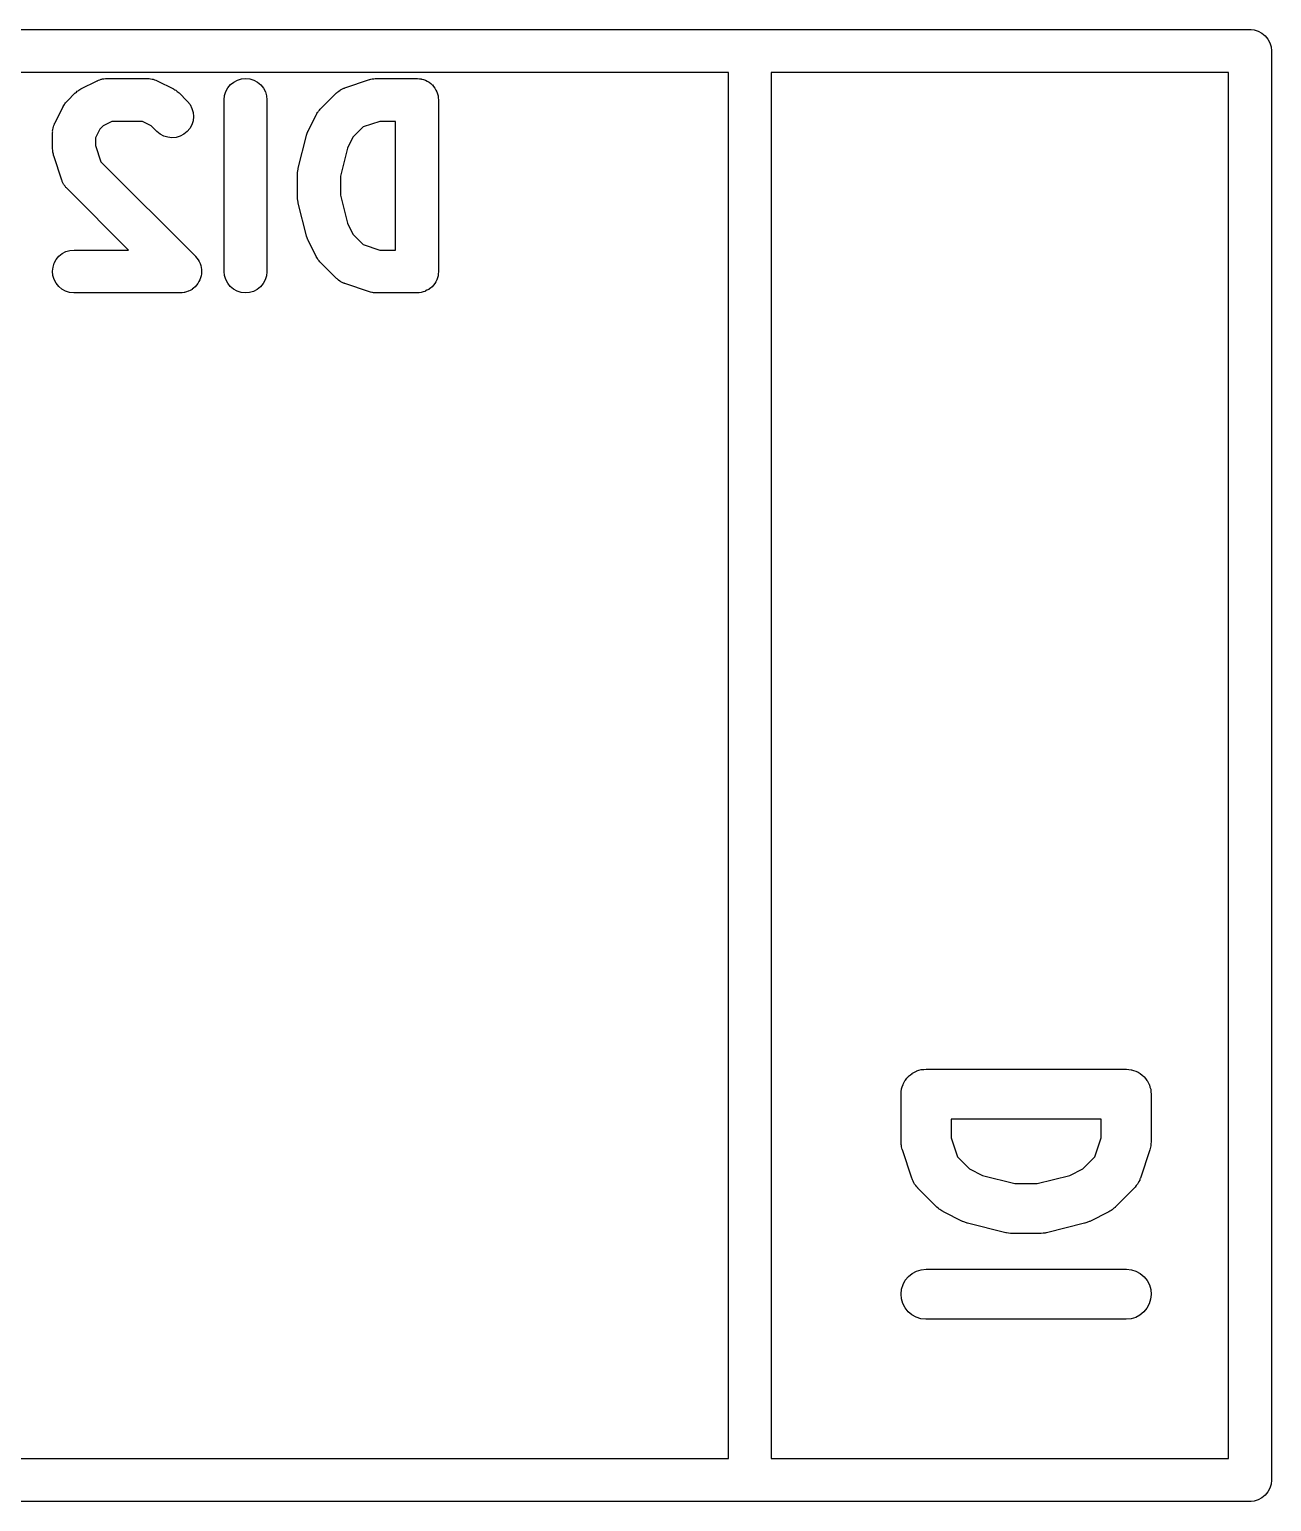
# Model space of a CAD drawing. Extents: x 10 to 156, y -120 to 0.
# Drawn here: x 85.23 to 89.58, y -5.58 to -0.42 of the extents above; entities that cross this region are included whole.
import ezdxf

# ---------------------------------------------------------------- set-up
doc = ezdxf.new("R2010")
doc.units = 0
doc.header["$MEASUREMENT"] = 0
doc.layers.add('BLACK', color=7, linetype='CONTINUOUS')

msp = doc.modelspace()

# ---------------------------------------------------------------- linework, layer by layer
at = {"layer": 'BLACK', "linetype": 'CONTINUOUS'}
for p, q in [((73.5037, -0.425), (87.7463, -0.425)), ((87.7463, -0.425), (87.75, -0.424638)), ((87.75, -0.424638), (87.7537, -0.425)), ((87.7537, -0.425), (89.4963, -0.425)), ((89.4963, -0.425), (89.5, -0.424638)), ((89.5, -0.424638), (89.5037, -0.425)), ((89.5037, -0.425), (89.5147, -0.426086)), ((89.5147, -0.426086), (89.5288, -0.430375)), ((89.5288, -0.430375), (89.5419, -0.437339)), ((89.5419, -0.437339), (89.5533, -0.446711)), ((89.5533, -0.446711), (89.5627, -0.458131)), ((89.5627, -0.458131), (89.5696, -0.47116)), ((89.5696, -0.47116), (89.5739, -0.485298)), ((89.5739, -0.485298), (89.5754, -0.5)), ((89.5754, -0.5), (89.575, -0.503676)), ((89.575, -0.503676), (89.575, -5.49632)), ((87.675, -0.575), (73.575, -0.575)), ((85.4093, -0.632918), (85.4665, -0.604346)), ((85.4665, -0.604346), (85.4674, -0.603884)), ((85.4674, -0.603884), (85.4695, -0.603122)), ((85.4695, -0.603122), (85.4714, -0.602087)), ((85.4714, -0.602087), (85.4763, -0.600604)), ((85.4763, -0.600604), (85.4811, -0.598839)), ((85.4811, -0.598839), (85.4833, -0.598496)), ((85.4833, -0.598496), (85.4854, -0.597856)), ((85.4854, -0.597856), (85.4905, -0.597355)), ((85.4905, -0.597355), (85.4956, -0.596557)), ((85.4956, -0.596557), (85.4978, -0.596643)), ((85.4978, -0.596643), (85.5, -0.596428)), ((85.5, -0.596428), (85.6429, -0.596428)), ((85.6429, -0.596428), (85.6439, -0.596435)), ((85.6439, -0.596435), (85.6461, -0.596681)), ((85.6461, -0.596681), (85.6483, -0.596626)), ((85.6483, -0.596626), (85.6534, -0.597496)), ((85.6534, -0.597496), (85.6585, -0.598067)), ((85.6585, -0.598067), (85.6605, -0.598733)), ((85.6605, -0.598733), (85.6627, -0.599108)), ((85.6627, -0.599108), (85.6675, -0.600946)), ((85.6675, -0.600946), (85.6724, -0.602493)), ((85.6724, -0.602493), (85.6743, -0.603556)), ((85.6743, -0.603556), (85.6764, -0.604346)), ((85.6764, -0.604346), (85.7335, -0.632918)), ((85.9238, -0.629055), (85.9332, -0.617843)), ((85.9332, -0.617843), (85.9446, -0.608671)), ((85.9446, -0.608671), (85.9576, -0.601889)), ((85.9576, -0.601889), (85.9717, -0.597756)), ((85.9717, -0.597756), (85.9862, -0.59643)), ((85.9862, -0.59643), (86.0008, -0.59796)), ((86.0008, -0.59796), (86.0148, -0.602288)), ((86.0148, -0.602288), (86.0277, -0.60925)), ((86.0277, -0.60925), (86.0389, -0.61858)), ((86.3334, -0.628849), (86.4191, -0.600277)), ((86.4191, -0.600277), (86.4201, -0.599952)), ((86.4201, -0.599952), (86.4243, -0.599074)), ((86.4243, -0.599074), (86.4283, -0.597856)), ((86.4283, -0.597856), (86.4314, -0.597551)), ((86.4314, -0.597551), (86.4345, -0.596901)), ((86.4345, -0.596901), (86.4387, -0.596839)), ((86.4387, -0.596839), (86.4429, -0.596428)), ((86.4429, -0.596428), (86.5857, -0.596428)), ((86.5857, -0.596428), (86.5862, -0.596431)), ((86.5862, -0.596431), (86.5862, -0.59643)), ((86.5862, -0.59643), (86.5863, -0.596432)), ((86.5863, -0.596432), (86.5868, -0.596435)), ((86.5868, -0.596435), (86.5938, -0.597226)), ((86.5938, -0.597226), (86.6008, -0.59796)), ((86.6008, -0.59796), (86.601, -0.598038)), ((86.601, -0.598038), (86.6013, -0.598067)), ((86.6013, -0.598067), (86.608, -0.600191)), ((86.608, -0.600191), (86.6148, -0.602288)), ((86.6148, -0.602288), (86.615, -0.602414)), ((86.615, -0.602414), (86.6153, -0.602493)), ((86.6153, -0.602493), (86.6215, -0.605906)), ((86.6215, -0.605906), (86.6277, -0.60925)), ((86.6277, -0.60925), (86.6279, -0.609415)), ((86.6279, -0.609415), (86.6281, -0.609544)), ((86.6281, -0.609544), (86.6335, -0.614094)), ((86.6335, -0.614094), (86.6389, -0.61858)), ((87.675, -5.425), (87.675, -0.575)), ((87.825, -0.575), (87.825, -5.425)), ((89.425, -0.575), (87.825, -0.575)), ((89.425, -5.425), (89.425, -0.575)), ((85.3613, -0.675537), (85.3898, -0.646966)), ((85.3898, -0.646966), (85.3906, -0.646231)), ((85.3906, -0.646231), (85.3939, -0.643603)), ((85.3939, -0.643603), (85.3969, -0.640711)), ((85.3969, -0.640711), (85.3996, -0.639048)), ((85.3996, -0.639048), (85.402, -0.637099)), ((85.402, -0.637099), (85.4057, -0.63516)), ((85.4057, -0.63516), (85.4093, -0.632918)), ((85.7335, -0.632918), (85.7345, -0.633393)), ((85.7345, -0.633393), (85.738, -0.635684)), ((85.738, -0.635684), (85.7417, -0.637676)), ((85.7417, -0.637676), (85.7441, -0.639661)), ((85.7441, -0.639661), (85.7468, -0.641358)), ((85.7468, -0.641358), (85.7498, -0.644291)), ((85.7498, -0.644291), (85.753, -0.646967)), ((85.753, -0.646967), (85.7816, -0.675538)), ((85.9107, -0.670381), (85.9124, -0.655835)), ((85.9124, -0.655835), (85.9168, -0.641882)), ((85.9168, -0.641882), (85.9238, -0.629055)), ((86.0389, -0.61858), (86.0482, -0.629924)), ((86.0482, -0.629924), (86.0551, -0.642848)), ((86.0551, -0.642848), (86.0593, -0.65686)), ((86.0593, -0.65686), (86.0607, -0.671428)), ((86.247, -0.704109), (86.3041, -0.646967)), ((86.3041, -0.646967), (86.3049, -0.646232)), ((86.3049, -0.646232), (86.3066, -0.644854)), ((86.3066, -0.644854), (86.3081, -0.643255)), ((86.3081, -0.643255), (86.3123, -0.640294)), ((86.3123, -0.640294), (86.3163, -0.6371)), ((86.3163, -0.6371), (86.3182, -0.636087)), ((86.3182, -0.636087), (86.3201, -0.63481)), ((86.3201, -0.63481), (86.3247, -0.63272)), ((86.3247, -0.63272), (86.3293, -0.630363)), ((86.3293, -0.630363), (86.3314, -0.629746)), ((86.3314, -0.629746), (86.3334, -0.628849)), ((86.6389, -0.61858), (86.6391, -0.618786)), ((86.6391, -0.618786), (86.6393, -0.618953)), ((86.6393, -0.618953), (86.6437, -0.624416)), ((86.6437, -0.624416), (86.6482, -0.629924)), ((86.6482, -0.629924), (86.6483, -0.630157)), ((86.6483, -0.630157), (86.6485, -0.630361)), ((86.6485, -0.630361), (86.6517, -0.636608)), ((86.6517, -0.636608), (86.6551, -0.642848)), ((86.6551, -0.642848), (86.6551, -0.6431)), ((86.6551, -0.6431), (86.6553, -0.643333)), ((86.6553, -0.643333), (86.6572, -0.650113)), ((86.6572, -0.650113), (86.6593, -0.65686)), ((86.6593, -0.65686), (86.6593, -0.657121)), ((86.6593, -0.657121), (86.6594, -0.657374)), ((86.6594, -0.657374), (86.66, -0.664398)), ((86.66, -0.664398), (86.6607, -0.671428)), ((85.3186, -0.752173), (85.3472, -0.69503)), ((85.3472, -0.69503), (85.3477, -0.694097)), ((85.3477, -0.694097), (85.35, -0.690562)), ((85.35, -0.690562), (85.352, -0.686848)), ((85.352, -0.686848), (85.3539, -0.684434)), ((85.3539, -0.684434), (85.3556, -0.681816)), ((85.3556, -0.681816), (85.3586, -0.678794)), ((85.3586, -0.678794), (85.3613, -0.675537)), ((85.7816, -0.675538), (85.7823, -0.676283)), ((85.7823, -0.676283), (85.7915, -0.687723)), ((85.7915, -0.687723), (85.7982, -0.700718)), ((85.7982, -0.700718), (85.8023, -0.714774)), ((85.8023, -0.714774), (85.8036, -0.729356)), ((85.9107, -0.671428), (85.9107, -0.670381)), ((85.9107, -1.27143), (85.9107, -0.671428)), ((86.0607, -0.671428), (86.0607, -1.27143)), ((86.2334, -0.722667), (86.2357, -0.719134)), ((86.2357, -0.719134), (86.2377, -0.71542)), ((86.2377, -0.71542), (86.2397, -0.713004)), ((86.2397, -0.713004), (86.2414, -0.710387)), ((86.2414, -0.710387), (86.2443, -0.707367)), ((86.2443, -0.707367), (86.247, -0.704109)), ((86.6607, -0.671428), (86.6607, -1.27143)), ((85.3118, -0.775211), (85.3124, -0.770121)), ((85.3124, -0.770121), (85.313, -0.768021)), ((85.313, -0.768021), (85.3134, -0.765842)), ((85.3134, -0.765842), (85.3152, -0.761049)), ((85.3152, -0.761049), (85.3168, -0.756168)), ((85.3168, -0.756168), (85.3178, -0.754233)), ((85.3178, -0.754233), (85.3186, -0.752173)), ((85.4873, -0.761639), (85.4759, -0.772999)), ((85.5177, -0.746428), (85.4873, -0.761639)), ((85.6252, -0.746428), (85.5177, -0.746428)), ((85.6556, -0.76164), (85.6252, -0.746428)), ((85.6755, -0.781604), (85.6556, -0.76164)), ((85.7906, -0.770727), (85.7812, -0.781973)), ((85.7976, -0.757876), (85.7906, -0.770727)), ((85.802, -0.743908), (85.7976, -0.757876)), ((85.8036, -0.729356), (85.802, -0.743908)), ((86.2043, -0.780744), (86.2329, -0.723601)), ((86.2329, -0.723601), (86.2334, -0.722667)), ((86.3977, -0.765552), (86.3616, -0.801568)), ((86.455, -0.746428), (86.3977, -0.765552)), ((86.5107, -0.746428), (86.455, -0.746428)), ((86.5107, -1.19643), (86.5107, -0.746428)), ((85.3107, -0.784667), (85.311, -0.782472)), ((85.3107, -0.785714), (85.3107, -0.784667)), ((85.3107, -0.842857), (85.3107, -0.785714)), ((85.3109, -0.780267), (85.3118, -0.775211)), ((85.311, -0.782472), (85.3109, -0.780267)), ((85.4759, -0.772999), (85.4607, -0.803418)), ((85.4607, -0.803418), (85.4607, -0.830687)), ((85.6868, -0.790895), (85.6755, -0.781604)), ((85.6997, -0.797811), (85.6868, -0.790895)), ((85.7137, -0.802091), (85.6997, -0.797811)), ((85.7283, -0.803571), (85.7137, -0.802091)), ((85.7429, -0.802192), (85.7283, -0.803571)), ((85.7569, -0.798011), (85.7429, -0.802192)), ((85.7699, -0.791184), (85.7569, -0.798011)), ((85.7812, -0.781973), (85.7699, -0.791184)), ((86.1701, -0.910381), (86.1987, -0.796095)), ((86.1987, -0.796095), (86.1989, -0.795081)), ((86.1989, -0.795081), (86.199, -0.794757)), ((86.199, -0.794757), (86.1991, -0.794412)), ((86.1991, -0.794412), (86.2016, -0.787875)), ((86.2016, -0.787875), (86.204, -0.781365)), ((86.204, -0.781365), (86.2042, -0.781069)), ((86.2042, -0.781069), (86.2043, -0.780744)), ((86.3616, -0.801568), (86.3422, -0.840461)), ((85.3111, -0.847055), (85.3107, -0.842857)), ((85.3112, -0.851263), (85.3111, -0.847055)), ((85.3118, -0.854312), (85.3112, -0.851263)), ((85.3121, -0.857425), (85.3118, -0.854312)), ((85.3134, -0.861459), (85.3121, -0.857425)), ((85.3142, -0.865578), (85.3134, -0.861459)), ((85.3146, -0.866574), (85.3142, -0.865578)), ((85.3431, -0.952287), (85.3146, -0.866574)), ((85.4607, -0.830687), (85.4798, -0.888057)), ((86.3422, -0.840461), (86.3179, -0.937805)), ((85.4798, -0.888057), (85.8102, -1.21839)), ((86.1679, -0.924861), (86.1688, -0.918919)), ((86.168, -0.926199), (86.1679, -0.924861)), ((86.1679, -0.927524), (86.168, -0.926199)), ((86.1688, -0.918919), (86.1695, -0.912978)), ((86.1695, -0.912978), (86.1699, -0.911706)), ((86.1699, -0.911706), (86.1701, -0.910381)), ((85.344, -0.954297), (85.3431, -0.952287)), ((85.3446, -0.956423), (85.344, -0.954297)), ((85.347, -0.960977), (85.3446, -0.956423)), ((85.3491, -0.965656), (85.347, -0.960977)), ((85.3504, -0.967461), (85.3491, -0.965656)), ((85.3514, -0.969419), (85.3504, -0.967461)), ((85.3546, -0.973427), (85.3514, -0.969419)), ((85.3575, -0.977611), (85.3546, -0.973427)), ((85.3591, -0.979129), (85.3575, -0.977611)), ((86.1679, -0.928571), (86.1679, -0.927524)), ((86.1679, -1.01428), (86.1679, -0.928571)), ((86.3179, -0.937805), (86.3179, -1.00505)), ((85.3605, -0.980859), (85.3591, -0.979129)), ((85.3613, -0.981604), (85.3605, -0.980859)), ((85.5761, -1.19643), (85.3613, -0.981604)), ((86.168, -1.01562), (86.1679, -1.01428)), ((86.1679, -1.01695), (86.168, -1.01562)), ((86.1687, -1.02288), (86.1679, -1.01695)), ((86.1693, -1.02885), (86.1687, -1.02288)), ((86.1697, -1.03013), (86.1693, -1.02885)), ((86.1698, -1.03146), (86.1697, -1.03013)), ((86.3179, -1.00505), (86.3422, -1.1024)), ((86.1701, -1.03248), (86.1698, -1.03146)), ((86.1987, -1.14676), (86.1701, -1.03248)), ((86.3422, -1.1024), (86.3616, -1.14129)), ((86.1988, -1.14709), (86.1987, -1.14676)), ((86.1988, -1.14743), (86.1988, -1.14709)), ((86.2012, -1.15397), (86.1988, -1.14743)), ((86.2036, -1.16055), (86.2012, -1.15397)), ((86.2038, -1.16084), (86.2036, -1.16055)), ((86.2039, -1.16117), (86.2038, -1.16084)), ((86.2043, -1.16211), (86.2039, -1.16117)), ((86.2329, -1.21925), (86.2043, -1.16211)), ((86.3616, -1.14129), (86.3977, -1.17731)), ((86.3977, -1.17731), (86.455, -1.19643)), ((85.3166, -1.24236), (85.3235, -1.22949)), ((85.3235, -1.22949), (85.3329, -1.21821)), ((85.3329, -1.21821), (85.3442, -1.20896)), ((85.3442, -1.20896), (85.3571, -1.20209)), ((85.3571, -1.20209), (85.3711, -1.19786)), ((85.3711, -1.19786), (85.3857, -1.19643)), ((85.3857, -1.19643), (85.5761, -1.19643)), ((85.8102, -1.21839), (85.8107, -1.21895)), ((85.8107, -1.21895), (85.8107, -1.21895)), ((85.8107, -1.21895), (85.8107, -1.21896)), ((85.8107, -1.21896), (85.8109, -1.21914)), ((85.8109, -1.21914), (85.8154, -1.22482)), ((85.8154, -1.22482), (85.8199, -1.23036)), ((85.8199, -1.23036), (85.82, -1.23048)), ((85.82, -1.23048), (85.82, -1.23058)), ((85.82, -1.23058), (85.8234, -1.23702)), ((86.2352, -1.22282), (86.2329, -1.21925)), ((86.2371, -1.22656), (86.2352, -1.22282)), ((86.239, -1.229), (86.2371, -1.22656)), ((86.2407, -1.23165), (86.239, -1.229)), ((86.2436, -1.23471), (86.2407, -1.23165)), ((86.2462, -1.238), (86.2436, -1.23471)), ((86.455, -1.19643), (86.5107, -1.19643)), ((85.3107, -1.2709), (85.3122, -1.25635)), ((85.312, -1.28548), (85.3107, -1.2709)), ((85.3162, -1.29952), (85.312, -1.28548)), ((85.3122, -1.25635), (85.3166, -1.24236)), ((85.8234, -1.23702), (85.8267, -1.24333)), ((85.8267, -1.24333), (85.8267, -1.24346)), ((85.8267, -1.24346), (85.8268, -1.24358)), ((85.8268, -1.24358), (85.8288, -1.25054)), ((85.8306, -1.28676), (85.8284, -1.2936)), ((85.8288, -1.25054), (85.8308, -1.25737)), ((85.8314, -1.2794), (85.8306, -1.28651)), ((85.8306, -1.28651), (85.8306, -1.28663)), ((85.8306, -1.28663), (85.8306, -1.28676)), ((85.8308, -1.25737), (85.8308, -1.2575)), ((85.8308, -1.2575), (85.8309, -1.25763)), ((85.8309, -1.25763), (85.8315, -1.26489)), ((85.8321, -1.27221), (85.8314, -1.2794)), ((85.8315, -1.26489), (85.8321, -1.27195)), ((85.8321, -1.27195), (85.8321, -1.27208)), ((85.8321, -1.27208), (85.8321, -1.27221)), ((85.9121, -1.286), (85.9107, -1.27143)), ((85.9164, -1.30001), (85.9121, -1.286)), ((86.0591, -1.28702), (86.0546, -1.30097)), ((86.0607, -1.27248), (86.0591, -1.28702)), ((86.0607, -1.27143), (86.0607, -1.27248)), ((86.247, -1.23875), (86.2462, -1.238)), ((86.3041, -1.29589), (86.247, -1.23875)), ((86.6591, -1.28702), (86.657, -1.29371)), ((86.6592, -1.28651), (86.6591, -1.28676)), ((86.6591, -1.28676), (86.6591, -1.28702)), ((86.6599, -1.27952), (86.6592, -1.28651)), ((86.6607, -1.27248), (86.6599, -1.27952)), ((86.6607, -1.27143), (86.6607, -1.27194)), ((86.6607, -1.27194), (86.6607, -1.27195)), ((86.6607, -1.27195), (86.6607, -1.27197)), ((86.6607, -1.27197), (86.6607, -1.27248)), ((85.323, -1.31249), (85.3162, -1.29952)), ((85.3321, -1.3239), (85.323, -1.31249)), ((85.3433, -1.33331), (85.3321, -1.3239)), ((85.3562, -1.34036), (85.3433, -1.33331)), ((85.7919, -1.33748), (85.7857, -1.34077)), ((85.7984, -1.33404), (85.7919, -1.33748)), ((85.7985, -1.33396), (85.7984, -1.33404)), ((85.7986, -1.3339), (85.7985, -1.33396)), ((85.8042, -1.32934), (85.7986, -1.3339)), ((85.8098, -1.32483), (85.8042, -1.32934)), ((85.8099, -1.32473), (85.8098, -1.32483)), ((85.81, -1.32465), (85.8099, -1.32473)), ((85.8146, -1.3191), (85.81, -1.32465)), ((85.8192, -1.31358), (85.8146, -1.3191)), ((85.8193, -1.31337), (85.8192, -1.31346)), ((85.8192, -1.31346), (85.8192, -1.31358)), ((85.8227, -1.30712), (85.8193, -1.31337)), ((85.8262, -1.30073), (85.8227, -1.30712)), ((85.8263, -1.30049), (85.8262, -1.30061)), ((85.8262, -1.30061), (85.8262, -1.30073)), ((85.8284, -1.2936), (85.8263, -1.30049)), ((85.9232, -1.31293), (85.9164, -1.30001)), ((85.9325, -1.32428), (85.9232, -1.31293)), ((85.9438, -1.33361), (85.9325, -1.32428)), ((85.9566, -1.34057), (85.9438, -1.33361)), ((86.0268, -1.33418), (86.0138, -1.34097)), ((86.0382, -1.32501), (86.0268, -1.33418)), ((86.0476, -1.3138), (86.0382, -1.32501)), ((86.0546, -1.30097), (86.0476, -1.3138)), ((86.3058, -1.29729), (86.3041, -1.29589)), ((86.3073, -1.29891), (86.3058, -1.29729)), ((86.3115, -1.30193), (86.3073, -1.29891)), ((86.3154, -1.30518), (86.3115, -1.30193)), ((86.3174, -1.30622), (86.3154, -1.30518)), ((86.3192, -1.30752), (86.3174, -1.30622)), ((86.3238, -1.30967), (86.3192, -1.30752)), ((86.3283, -1.3121), (86.3238, -1.30967)), ((86.3304, -1.31274), (86.3283, -1.3121)), ((86.3324, -1.31367), (86.3304, -1.31274)), ((86.3334, -1.31401), (86.3324, -1.31367)), ((86.4191, -1.34258), (86.3334, -1.31401)), ((86.6205, -1.33745), (86.6143, -1.34077)), ((86.6268, -1.33418), (86.6205, -1.33745)), ((86.627, -1.33402), (86.6268, -1.33418)), ((86.6272, -1.3339), (86.627, -1.33402)), ((86.6327, -1.3294), (86.6272, -1.3339)), ((86.6382, -1.32501), (86.6327, -1.3294)), ((86.6384, -1.32481), (86.6382, -1.32501)), ((86.6386, -1.32465), (86.6384, -1.32481)), ((86.643, -1.31922), (86.6386, -1.32465)), ((86.6476, -1.3138), (86.643, -1.31922)), ((86.6477, -1.31357), (86.6476, -1.3138)), ((86.6479, -1.31337), (86.6477, -1.31357)), ((86.6512, -1.30718), (86.6479, -1.31337)), ((86.6546, -1.30097), (86.6512, -1.30718)), ((86.6547, -1.30072), (86.6546, -1.30097)), ((86.6549, -1.30049), (86.6547, -1.30072)), ((86.657, -1.29371), (86.6549, -1.30049)), ((85.3701, -1.34479), (85.3562, -1.34036)), ((85.3847, -1.34642), (85.3701, -1.34479)), ((85.3857, -1.34643), (85.3847, -1.34642)), ((85.7571, -1.34643), (85.3857, -1.34643)), ((85.7643, -1.34573), (85.7571, -1.34643)), ((85.7715, -1.34505), (85.7643, -1.34573)), ((85.7716, -1.34501), (85.7715, -1.34505)), ((85.7717, -1.345), (85.7716, -1.34501)), ((85.7786, -1.34293), (85.7717, -1.345)), ((85.7855, -1.34087), (85.7786, -1.34293)), ((85.7856, -1.34081), (85.7855, -1.34087)), ((85.7857, -1.34077), (85.7856, -1.34081)), ((85.9706, -1.3449), (85.9566, -1.34057)), ((85.9852, -1.34643), (85.9706, -1.3449)), ((85.9998, -1.3451), (85.9852, -1.34643)), ((86.0138, -1.34097), (85.9998, -1.3451)), ((86.4232, -1.34352), (86.4191, -1.34258)), ((86.4273, -1.34479), (86.4232, -1.34352)), ((86.4304, -1.34514), (86.4273, -1.34479)), ((86.4334, -1.34583), (86.4304, -1.34514)), ((86.4376, -1.34595), (86.4334, -1.34583)), ((86.4418, -1.34642), (86.4376, -1.34595)), ((86.4429, -1.34643), (86.4418, -1.34642)), ((86.5857, -1.34643), (86.4429, -1.34643)), ((86.5927, -1.34574), (86.5857, -1.34643)), ((86.5998, -1.3451), (86.5927, -1.34574)), ((86.6, -1.34503), (86.5998, -1.3451)), ((86.6003, -1.345), (86.6, -1.34503)), ((86.607, -1.34296), (86.6003, -1.345)), ((86.6138, -1.34097), (86.607, -1.34296)), ((86.614, -1.34084), (86.6138, -1.34097)), ((86.6143, -1.34077), (86.614, -1.34084)), ((88.3333, -4.0691), (88.3336, -4.06901)), ((88.3336, -4.06901), (88.3339, -4.06887)), ((88.3339, -4.06887), (88.3417, -4.06656)), ((88.3417, -4.06656), (88.3497, -4.06417)), ((88.3497, -4.06417), (88.35, -4.06414)), ((88.35, -4.06414), (88.3503, -4.06405)), ((88.3503, -4.06405), (88.3584, -4.06331)), ((88.3584, -4.06331), (88.3667, -4.0625)), ((88.3667, -4.0625), (89.0667, -4.0625)), ((89.0667, -4.0625), (89.0673, -4.0625)), ((89.0673, -4.0625), (89.0673, -4.0625)), ((89.0673, -4.0625), (89.0673, -4.0625)), ((89.0673, -4.0625), (89.0679, -4.06251)), ((89.0679, -4.06251), (89.076, -4.06342)), ((89.076, -4.06342), (89.0843, -4.06429)), ((89.0843, -4.06429), (89.0846, -4.06438)), ((89.0846, -4.06438), (89.0849, -4.06441)), ((89.0849, -4.06441), (89.0927, -4.06689)), ((89.0927, -4.06689), (89.1006, -4.06934)), ((88.2836, -4.12399), (88.286, -4.11609)), ((88.286, -4.11609), (88.2861, -4.11582)), ((88.2861, -4.11582), (88.2862, -4.11553)), ((88.2862, -4.11553), (88.2902, -4.10835)), ((88.2902, -4.10835), (88.2941, -4.10107)), ((88.2941, -4.10107), (88.2943, -4.10083)), ((88.2943, -4.10083), (88.2945, -4.10056)), ((88.2945, -4.10056), (88.2998, -4.09421)), ((88.2998, -4.09421), (88.305, -4.08791)), ((88.305, -4.08791), (88.3052, -4.08772)), ((88.3052, -4.08772), (88.3054, -4.08748)), ((88.3054, -4.08748), (88.3119, -4.08231)), ((88.3119, -4.08231), (88.3182, -4.07712)), ((88.3182, -4.07712), (88.3185, -4.07697)), ((88.3185, -4.07697), (88.3188, -4.07678)), ((88.3188, -4.07678), (88.326, -4.07298)), ((88.326, -4.07298), (88.3333, -4.0691)), ((89.1006, -4.06934), (89.1008, -4.06948)), ((89.1008, -4.06948), (89.1011, -4.06958)), ((89.1011, -4.06958), (89.1083, -4.07352)), ((89.1083, -4.07352), (89.1156, -4.07746)), ((89.1156, -4.07746), (89.1158, -4.07766)), ((89.1158, -4.07766), (89.1161, -4.0778)), ((89.1161, -4.0778), (89.1225, -4.08313)), ((89.1225, -4.08313), (89.1288, -4.08834)), ((89.1288, -4.08834), (89.1289, -4.08858)), ((89.1289, -4.08858), (89.1292, -4.08878)), ((89.1292, -4.08878), (89.1344, -4.09522)), ((89.1344, -4.09522), (89.1395, -4.10158)), ((89.1395, -4.10158), (89.1397, -4.10185)), ((89.1397, -4.10185), (89.1399, -4.10209)), ((89.1399, -4.10209), (89.1437, -4.10937)), ((89.1437, -4.10937), (89.1476, -4.11666)), ((89.1476, -4.11666), (89.1477, -4.11695)), ((89.1477, -4.11695), (89.1478, -4.11722)), ((89.1478, -4.11722), (89.1501, -4.12508)), ((88.2792, -4.14878), (88.2801, -4.14064)), ((88.2792, -4.14936), (88.2792, -4.14878)), ((88.2792, -4.14939), (88.2792, -4.14936)), ((88.2792, -4.14941), (88.2792, -4.14939)), ((88.2792, -4.15), (88.2792, -4.14941)), ((88.2792, -4.31667), (88.2792, -4.15)), ((88.2801, -4.14064), (88.281, -4.13241)), ((88.281, -4.13211), (88.2811, -4.13181)), ((88.281, -4.13241), (88.281, -4.13211)), ((88.2811, -4.13181), (88.2836, -4.12399)), ((89.1501, -4.12508), (89.1525, -4.133)), ((89.1525, -4.133), (89.1525, -4.13331)), ((89.1525, -4.13331), (89.1526, -4.1336)), ((89.1526, -4.1336), (89.1534, -4.14177)), ((89.1534, -4.14177), (89.1542, -4.15)), ((89.1542, -4.15), (89.1542, -4.31667)), ((88.4542, -4.2375), (88.4542, -4.30247)), ((88.9792, -4.2375), (88.4542, -4.2375)), ((88.9792, -4.30247), (88.9792, -4.2375)), ((88.2796, -4.32156), (88.2792, -4.31667)), ((88.2797, -4.32647), (88.2796, -4.32156)), ((88.2805, -4.33003), (88.2797, -4.32647)), ((88.4542, -4.30247), (88.4765, -4.3694)), ((88.9569, -4.3694), (88.9792, -4.30247)), ((89.1536, -4.32276), (89.1535, -4.32768)), ((89.1542, -4.31789), (89.1536, -4.32276)), ((89.1542, -4.31667), (89.1542, -4.31789)), ((88.2808, -4.33366), (88.2805, -4.33003)), ((88.2823, -4.33837), (88.2808, -4.33366)), ((88.2833, -4.34317), (88.2823, -4.33837)), ((88.2837, -4.34434), (88.2833, -4.34317)), ((88.317, -4.44434), (88.2837, -4.34434)), ((88.4765, -4.3694), (88.5185, -4.41142)), ((88.9148, -4.41142), (88.9569, -4.3694)), ((89.1497, -4.34434), (89.1163, -4.44434)), ((89.1508, -4.33954), (89.1497, -4.34434)), ((89.1523, -4.33486), (89.1508, -4.33954)), ((89.1527, -4.33124), (89.1523, -4.33486)), ((89.1535, -4.32768), (89.1527, -4.33124)), ((88.5185, -4.41142), (88.5639, -4.43411)), ((88.8695, -4.43411), (88.9148, -4.41142)), ((88.318, -4.44669), (88.317, -4.44434)), ((88.3188, -4.44916), (88.318, -4.44669)), ((88.3215, -4.45446), (88.3188, -4.44916)), ((88.3239, -4.45993), (88.3215, -4.45446)), ((88.3254, -4.46204), (88.3239, -4.45993)), ((88.3266, -4.46432), (88.3254, -4.46204)), ((88.3303, -4.46899), (88.3266, -4.46432)), ((88.3338, -4.47388), (88.3303, -4.46899)), ((88.3357, -4.47566), (88.3338, -4.47388)), ((88.3373, -4.47767), (88.3357, -4.47566)), ((88.3381, -4.47854), (88.3373, -4.47767)), ((88.4048, -4.54521), (88.3381, -4.47854)), ((88.5639, -4.43411), (88.6774, -4.4625)), ((88.6774, -4.4625), (88.7559, -4.4625)), ((88.7559, -4.4625), (88.8695, -4.43411)), ((89.0952, -4.47854), (89.0285, -4.54521)), ((89.0968, -4.47655), (89.0952, -4.47854)), ((89.0987, -4.4748), (89.0968, -4.47655)), ((89.1022, -4.46997), (89.0987, -4.4748)), ((89.106, -4.46534), (89.1022, -4.46997)), ((89.1073, -4.46307), (89.106, -4.46534)), ((89.1088, -4.46099), (89.1073, -4.46307)), ((89.1113, -4.45557), (89.1088, -4.46099)), ((89.1141, -4.45029), (89.1113, -4.45557)), ((89.1149, -4.44783), (89.1141, -4.45029)), ((89.1159, -4.44549), (89.1149, -4.44783)), ((89.1163, -4.44434), (89.1159, -4.44549)), ((88.4086, -4.54833), (88.4048, -4.54521)), ((88.4121, -4.55175), (88.4086, -4.54833)), ((88.4152, -4.55373), (88.4121, -4.55175)), ((88.418, -4.55605), (88.4152, -4.55373)), ((88.4223, -4.55837), (88.418, -4.55605)), ((88.4264, -4.56104), (88.4223, -4.55837)), ((88.4275, -4.5616), (88.4264, -4.56104)), ((88.4942, -4.59493), (88.4275, -4.5616)), ((89.0058, -4.56159), (88.9391, -4.59493)), ((89.01, -4.55898), (89.0058, -4.56159)), ((89.0143, -4.55672), (89.01, -4.55898)), ((89.0172, -4.55444), (89.0143, -4.55672)), ((89.0203, -4.5525), (89.0172, -4.55444)), ((89.0238, -4.54913), (89.0203, -4.5525)), ((89.0277, -4.54606), (89.0238, -4.54913)), ((89.0285, -4.54521), (89.0277, -4.54606)), ((88.4946, -4.59507), (88.4942, -4.59493)), ((88.4949, -4.59529), (88.4946, -4.59507)), ((88.5025, -4.59811), (88.4949, -4.59529)), ((88.5101, -4.60104), (88.5025, -4.59811)), ((88.5106, -4.60111), (88.5101, -4.60104)), ((88.5109, -4.60125), (88.5106, -4.60111)), ((88.5121, -4.60155), (88.5109, -4.60125)), ((88.6454, -4.63489), (88.5121, -4.60155)), ((88.647, -4.63512), (88.6454, -4.63489)), ((88.6485, -4.63559), (88.647, -4.63512)), ((88.6554, -4.63637), (88.6485, -4.63559)), ((88.7852, -4.63538), (88.7837, -4.63583)), ((88.7867, -4.63517), (88.7852, -4.63538)), ((88.7879, -4.63489), (88.7867, -4.63517)), ((88.9212, -4.60155), (88.7879, -4.63489)), ((88.9216, -4.60142), (88.9212, -4.60155)), ((88.922, -4.60135), (88.9216, -4.60142)), ((88.9296, -4.59856), (88.922, -4.60135)), ((88.9373, -4.59581), (88.9296, -4.59856)), ((88.9377, -4.5956), (88.9373, -4.59581)), ((88.938, -4.59547), (88.9377, -4.5956)), ((88.9391, -4.59493), (88.938, -4.59547)), ((88.6623, -4.63739), (88.6554, -4.63637)), ((88.6639, -4.63732), (88.6623, -4.63739)), ((88.6654, -4.63749), (88.6639, -4.63732)), ((88.6667, -4.6375), (88.6654, -4.63749)), ((88.7667, -4.6375), (88.6667, -4.6375)), ((88.7682, -4.63735), (88.7667, -4.6375)), ((88.7698, -4.63744), (88.7682, -4.63735)), ((88.7767, -4.63652), (88.7698, -4.63744)), ((88.7837, -4.63583), (88.7767, -4.63652)), ((88.2941, -4.80107), (88.305, -4.78791)), ((88.305, -4.78791), (88.3182, -4.77712)), ((88.3182, -4.77712), (88.3333, -4.7691)), ((88.3333, -4.7691), (88.3497, -4.76417)), ((88.3497, -4.76417), (88.3667, -4.7625)), ((88.3667, -4.7625), (89.0667, -4.7625)), ((89.0667, -4.7625), (89.0679, -4.76251)), ((89.0679, -4.76251), (89.0849, -4.76441)), ((89.0849, -4.76441), (89.1011, -4.76958)), ((89.1011, -4.76958), (89.1161, -4.7778)), ((89.1161, -4.7778), (89.1292, -4.78878)), ((89.1292, -4.78878), (89.1399, -4.80209)), ((88.2792, -4.84939), (88.281, -4.83241)), ((88.281, -4.83241), (88.286, -4.81609)), ((88.286, -4.81609), (88.2941, -4.80107)), ((89.1399, -4.80209), (89.1478, -4.81722)), ((89.1478, -4.81722), (89.1526, -4.8336)), ((89.1526, -4.8336), (89.1542, -4.85061)), ((88.2807, -4.8664), (88.2792, -4.84939)), ((88.2855, -4.88278), (88.2807, -4.8664)), ((88.2934, -4.89791), (88.2855, -4.88278)), ((89.1473, -4.88391), (89.1392, -4.89893)), ((89.1524, -4.86759), (89.1473, -4.88391)), ((89.1542, -4.85061), (89.1524, -4.86759)), ((88.3041, -4.91122), (88.2934, -4.89791)), ((88.3172, -4.9222), (88.3041, -4.91122)), ((88.3322, -4.93042), (88.3172, -4.9222)), ((88.3485, -4.93559), (88.3322, -4.93042)), ((88.3654, -4.93749), (88.3485, -4.93559)), ((88.3667, -4.9375), (88.3654, -4.93749)), ((89.0667, -4.9375), (88.3667, -4.9375)), ((89.0837, -4.93583), (89.0667, -4.9375)), ((89.1, -4.9309), (89.0837, -4.93583)), ((89.1151, -4.92288), (89.1, -4.9309)), ((89.1283, -4.91209), (89.1151, -4.92288)), ((89.1392, -4.89893), (89.1283, -4.91209)), ((73.575, -5.425), (87.675, -5.425)), ((87.825, -5.425), (89.425, -5.425)), ((89.5754, -5.5), (89.5739, -5.5147)), ((89.575, -5.49632), (89.5754, -5.5)), ((89.5419, -5.56266), (89.5288, -5.56962)), ((89.5533, -5.55329), (89.5419, -5.56266)), ((89.5627, -5.54187), (89.5533, -5.55329)), ((89.5696, -5.52884), (89.5627, -5.54187)), ((89.5739, -5.5147), (89.5696, -5.52884)), ((87.7463, -5.575), (73.5037, -5.575)), ((87.75, -5.57536), (87.7463, -5.575)), ((87.7537, -5.575), (87.75, -5.57536)), ((89.4963, -5.575), (87.7537, -5.575)), ((89.5, -5.57536), (89.4963, -5.575)), ((89.5037, -5.575), (89.5, -5.57536)), ((89.5147, -5.57391), (89.5037, -5.575)), ((89.5288, -5.56962), (89.5147, -5.57391))]:
    msp.add_line(p, q, dxfattribs=at)

doc.saveas('drawing.dxf')
